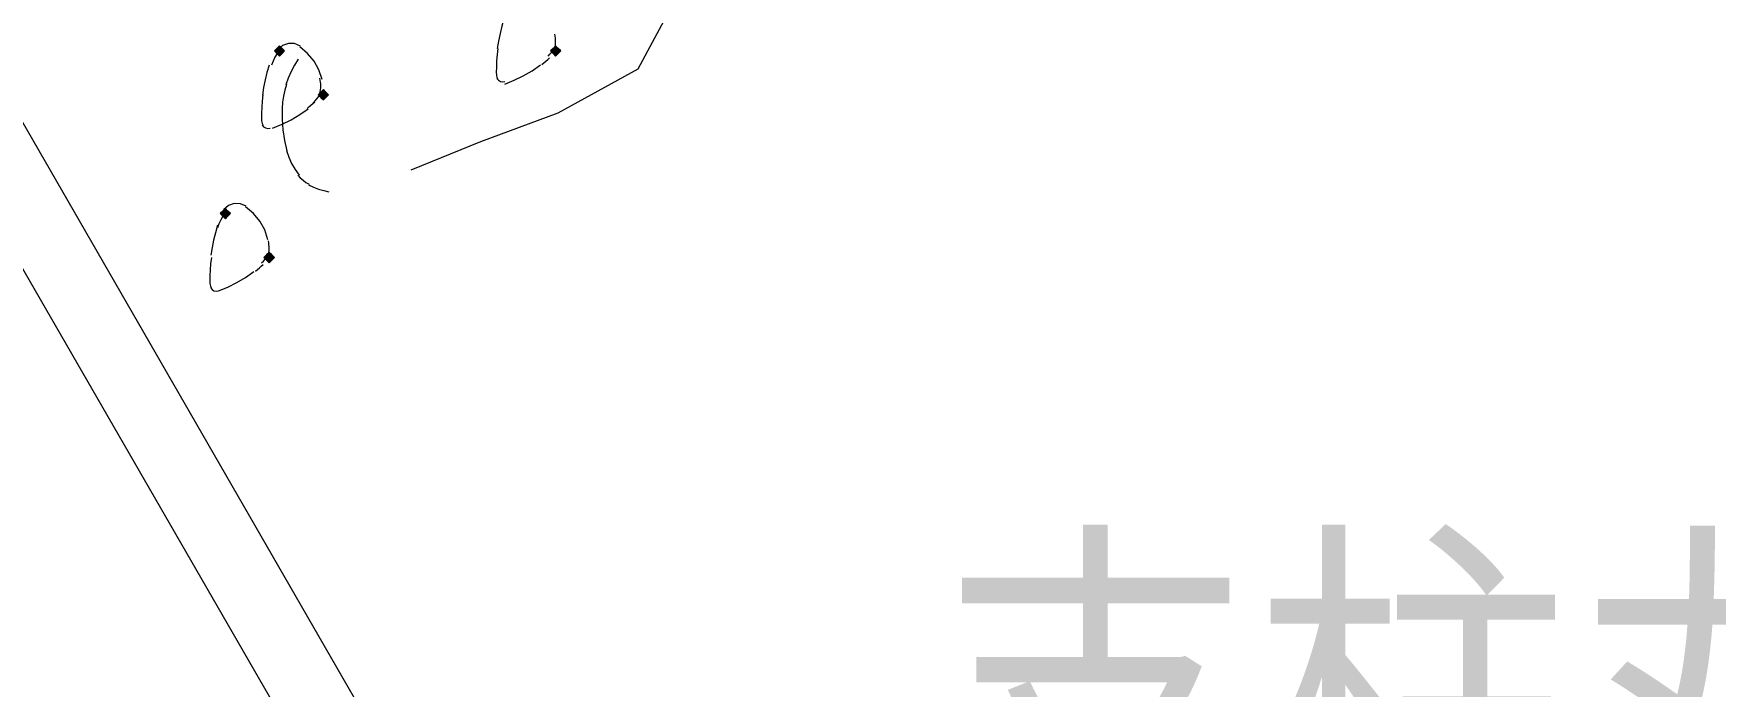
# Model space of a CAD drawing. Header units: millimetres. Extents: x 0 to 420, y 0 to 297.
# Drawn here: x 100.47 to 114.27, y 75.44 to 80.79 of the extents above; entities that cross this region are included whole.
import ezdxf
from ezdxf.enums import TextEntityAlignment as Align

# ---------------------------------------------------------------- set-up
doc = ezdxf.new("R2010")
doc.units = ezdxf.units.MM
doc.styles.add('kst32b', font='NotoSansJP-Variable.ttf')

msp = doc.modelspace()

# ---------------------------------------------------------------- hatches: boundary and pattern name
for points in [[(102.489, 80.687), (102.468, 80.666), (102.447, 80.645), (102.468, 80.624), (102.489, 80.603), (102.51, 80.624), (102.531, 80.645), (102.51, 80.666), (102.489, 80.687)], [(104.754, 80.687), (104.733, 80.666), (104.712, 80.645), (104.733, 80.624), (104.754, 80.603), (104.775, 80.624), (104.796, 80.645), (104.775, 80.666), (104.754, 80.687)], [(102.849, 80.328), (102.828, 80.306), (102.807, 80.285), (102.828, 80.264), (102.849, 80.243), (102.87, 80.264), (102.891, 80.285), (102.87, 80.306), (102.849, 80.328)], [(102.045, 79.354), (102.023, 79.333), (102.002, 79.312), (102.023, 79.29), (102.045, 79.269), (102.066, 79.29), (102.087, 79.312), (102.066, 79.333), (102.045, 79.354)], [(102.404, 78.994), (102.383, 78.973), (102.362, 78.952), (102.383, 78.93), (102.404, 78.909), (102.426, 78.93), (102.447, 78.952), (102.426, 78.973), (102.404, 78.994)]]:
    msp.add_hatch(color=7).paths.add_polyline_path(points)

# ---------------------------------------------------------------- linework, layer by layer
at = {"lineweight": 13}
for points in [[(111.972, 59.965), (97.494, 85.069)], [(111.548, 59.521), (97.494, 83.862)], [(103.569, 79.671), (104.14, 79.904), (104.775, 80.137), (105.431, 80.497), (105.706, 81.005), (106.214, 81.449), (106.638, 81.597), (107.421, 82.19), (107.421, 82.338)], [(104.33, 80.909), (104.313, 80.849), (104.298, 80.788), (104.286, 80.726), (104.276, 80.664)], [(102.661, 80.685), (102.612, 80.706), (102.562, 80.707), (102.514, 80.689), (102.475, 80.654)], [(104.754, 80.719), (104.753, 80.735), (104.752, 80.75), (104.75, 80.766), (104.747, 80.781)], [(104.747, 80.655), (104.75, 80.671), (104.752, 80.687), (104.753, 80.703), (104.754, 80.719)], [(102.489, 80.652), (102.469, 80.624), (102.452, 80.593), (102.437, 80.562), (102.424, 80.529)], [(102.642, 80.578), (102.612, 80.528), (102.584, 80.476), (102.56, 80.422), (102.54, 80.367)], [(102.839, 80.411), (102.813, 80.49), (102.773, 80.562), (102.72, 80.625), (102.656, 80.678)], [(104.279, 80.665), (104.274, 80.615), (104.27, 80.565), (104.268, 80.515), (104.267, 80.465)], [(104.641, 80.534), (104.657, 80.547), (104.673, 80.56), (104.689, 80.574), (104.704, 80.589)], [(104.692, 80.601), (104.707, 80.617), (104.721, 80.633), (104.735, 80.649), (104.749, 80.666)], [(102.404, 80.528), (102.386, 80.468), (102.371, 80.407), (102.359, 80.345), (102.35, 80.283)], [(104.267, 80.465), (104.268, 80.453), (104.27, 80.442), (104.273, 80.431), (104.278, 80.42)], [(104.338, 80.372), (104.415, 80.404), (104.489, 80.44), (104.561, 80.483), (104.629, 80.53)], [(102.547, 80.37), (102.533, 80.322), (102.522, 80.273), (102.514, 80.224), (102.511, 80.174)], [(102.828, 80.359), (102.827, 80.375), (102.826, 80.39), (102.824, 80.406), (102.821, 80.421)], [(102.821, 80.295), (102.824, 80.311), (102.826, 80.327), (102.827, 80.343), (102.828, 80.359)], [(104.273, 80.419), (104.285, 80.404), (104.301, 80.395), (104.319, 80.391), (104.338, 80.394)], [(102.353, 80.284), (102.348, 80.234), (102.344, 80.184), (102.342, 80.134), (102.341, 80.084)], [(102.433, 80.013), (102.51, 80.044), (102.584, 80.081), (102.656, 80.123), (102.724, 80.17)], [(102.511, 80.173), (102.511, 80.086), (102.517, 79.998), (102.529, 79.912), (102.548, 79.826)], [(102.715, 80.174), (102.731, 80.187), (102.747, 80.2), (102.763, 80.214), (102.778, 80.229)], [(102.766, 80.22), (102.781, 80.236), (102.795, 80.252), (102.809, 80.268), (102.822, 80.285)], [(102.341, 80.084), (102.342, 80.072), (102.344, 80.061), (102.347, 80.05), (102.352, 80.039)], [(102.347, 80.038), (102.359, 80.023), (102.375, 80.014), (102.393, 80.01), (102.412, 80.013)], [(102.547, 79.829), (102.565, 79.774), (102.588, 79.722), (102.617, 79.672), (102.651, 79.626)], [(102.64, 79.626), (102.66, 79.605), (102.682, 79.585), (102.706, 79.568), (102.732, 79.553)], [(102.728, 79.547), (102.768, 79.528), (102.81, 79.513), (102.852, 79.501), (102.895, 79.491)], [(102.216, 79.373), (102.168, 79.393), (102.117, 79.394), (102.07, 79.377), (102.03, 79.342)], [(102.394, 79.098), (102.368, 79.178), (102.328, 79.25), (102.276, 79.313), (102.211, 79.366)], [(101.981, 79.216), (101.963, 79.155), (101.948, 79.095), (101.936, 79.033), (101.927, 78.971)], [(102.045, 79.319), (102.025, 79.29), (102.007, 79.26), (101.992, 79.228), (101.98, 79.195)], [(102.404, 79.026), (102.404, 79.041), (102.403, 79.057), (102.401, 79.072), (102.398, 79.088)], [(101.93, 78.951), (101.924, 78.901), (101.921, 78.851), (101.918, 78.801), (101.918, 78.751)], [(102.342, 78.908), (102.357, 78.923), (102.372, 78.939), (102.386, 78.956), (102.399, 78.973)], [(102.398, 78.961), (102.401, 78.977), (102.403, 78.993), (102.404, 79.01), (102.404, 79.026)], [(101.988, 78.679), (102.065, 78.71), (102.14, 78.747), (102.211, 78.789), (102.279, 78.837)], [(102.291, 78.84), (102.308, 78.853), (102.324, 78.867), (102.34, 78.881), (102.355, 78.896)], [(101.918, 78.751), (101.918, 78.739), (101.92, 78.728), (101.924, 78.716), (101.929, 78.706)], [(101.924, 78.705), (101.936, 78.69), (101.951, 78.68), (101.97, 78.677), (101.988, 78.68)]]:
    msp.add_lwpolyline(points, dxfattribs=at)
at = {"lineweight": 0}
for points in [[(102.489, 80.687), (102.468, 80.666), (102.447, 80.645), (102.468, 80.624), (102.489, 80.603), (102.51, 80.624), (102.531, 80.645), (102.51, 80.666)], [(104.754, 80.687), (104.733, 80.666), (104.712, 80.645), (104.733, 80.624), (104.754, 80.603), (104.775, 80.624), (104.796, 80.645), (104.775, 80.666)], [(102.849, 80.328), (102.828, 80.306), (102.807, 80.285), (102.828, 80.264), (102.849, 80.243), (102.87, 80.264), (102.891, 80.285), (102.87, 80.306)], [(102.045, 79.354), (102.023, 79.333), (102.002, 79.312), (102.023, 79.29), (102.045, 79.269), (102.066, 79.29), (102.087, 79.312), (102.066, 79.333)], [(102.404, 78.994), (102.383, 78.973), (102.362, 78.952), (102.383, 78.93), (102.404, 78.909), (102.426, 78.93), (102.447, 78.952), (102.426, 78.973)]]:
    msp.add_lwpolyline(points, close=True, dxfattribs=at)

# ---------------------------------------------------------------- texts
at = {"style": 'kst32b'}
msp.add_text('支柱丸太', height=2.0791, dxfattribs=at).set_placement((107.887, 74.38), (118.282, 74.38), align=Align.FIT)

doc.saveas('drawing.dxf')
